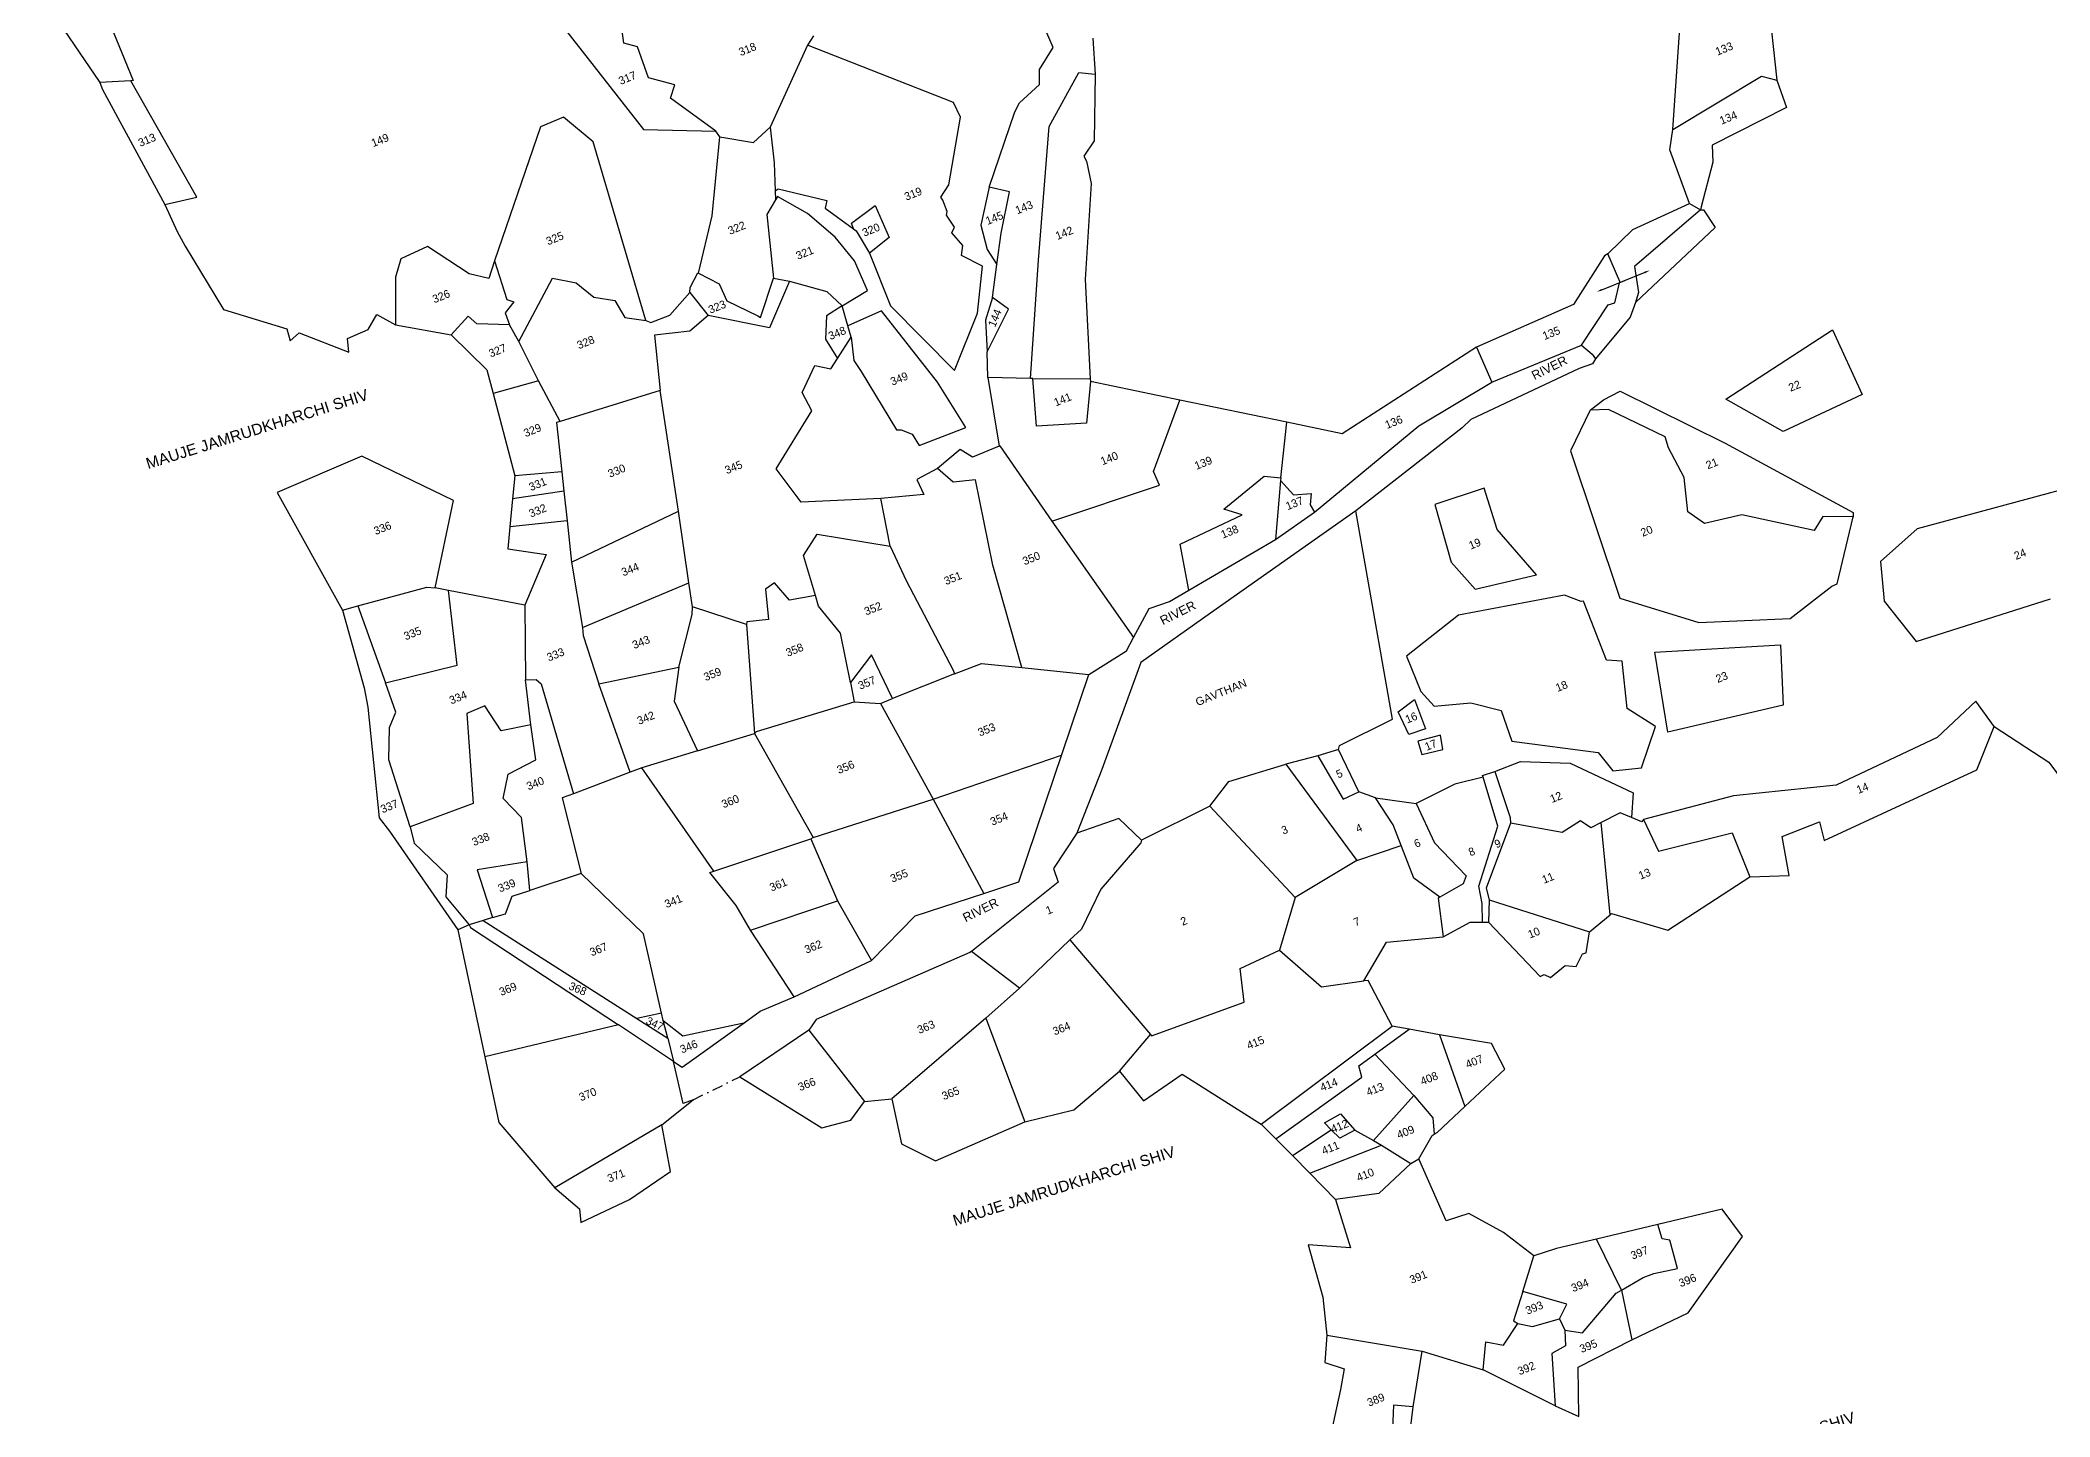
# Model space of a CAD drawing. Header units: metres. Extents: x 289258 to 292555, y 2021476 to 2023747.
# Drawn here: x 290868 to 291800, y 2021826 to 2022465 of the extents above; entities that cross this region are included whole.
import ezdxf
from ezdxf.enums import TextEntityAlignment as Align

# ---------------------------------------------------------------- set-up
doc = ezdxf.new("R2010")
doc.units = ezdxf.units.M
doc.header["$MEASUREMENT"] = 0
doc.linetypes.add('DASHDOT', pattern=[1, 0.5, -0.25, 0, -0.25])
for name, color, linetype in [('OFF', 1, 'Continuous'), ('POLY_PARCEL', 6, 'Continuous'), ('POLY_WATER', 4, 'Continuous'), ('TEXT_MAPIN', 7, 'Continuous'), ('TEXT_MAPOUT', 7, 'Continuous'), ('TEXT_PARCEL', 7, 'Continuous'), ('V_BOUND_LINE', 7, 'Continuous'), ('V_BOUND_STREAM_LINE', 7, 'DASHDOT')]:
    doc.layers.add(name, color=color, linetype=linetype)
doc.styles.get("Standard").update_dxf_attribs({"font": 'arial.ttf'})
doc.styles.add('TEXT_MAP', font='', dxfattribs={"height": 2})
doc.styles.get('TEXT_MAP').set_extended_font_data('Kruti Dev 050')

msp = doc.modelspace()

# ---------------------------------------------------------------- linework, layer by layer
for points in [[(291612.28, 2022357.08), (291601.53, 2022352.73)], [(291592.26, 2022348.99), (291603.01, 2022353.33)]]:
    msp.add_lwpolyline(points)
for points in [[(291612.12, 2022357.46), (291614.6, 2022358.01), (291612.44, 2022356.69)], [(291592.41, 2022348.61), (291589.94, 2022348.06), (291592.1, 2022349.38)]]:
    msp.add_solid(points)
at = {"layer": 'OFF'}
msp.add_line((291478.68, 2022084.11), (291499.19, 2022091.02), dxfattribs=at)
at = {"layer": 'POLY_PARCEL'}
for p, q in [((290867.59, 2022552.13), (290910.78, 2022446.09)), ((291669.28, 2022484.79), (291673.5, 2022446.32)), ((291111.79, 2022469.05), (291147.51, 2022423.38)), ((291138.42, 2022463.44), (291137.64, 2022469.14)), ((291226.42, 2022466.97), (291223.63, 2022462.51)), ((291337.72, 2022461.5), (291333.72, 2022470.74)), ((291356.13, 2022465.82), (291357.21, 2022449.1)), ((291625.24, 2022423.38), (291628.68, 2022472.8)), ((291144.83, 2022461.81), (291138.42, 2022463.44)), ((291149.9, 2022447.38), (291144.83, 2022461.81)), ((291223.63, 2022462.51), (291206.29, 2022424.42)), ((291291.49, 2022435.99), (291223.63, 2022462.51)), ((291331.32, 2022451.22), (291337.72, 2022461.5)), ((291162.15, 2022444.09), (291149.9, 2022447.38)), ((291331.42, 2022444.27), (291331.32, 2022451.22)), ((291335.79, 2022424.73), (291349.62, 2022449.86)), ((291349.62, 2022449.86), (291357.21, 2022449.1)), ((291357.21, 2022449.1), (291356.65, 2022418.21)), ((291625.24, 2022423.38), (291666.4, 2022448.24)), ((291666.4, 2022448.24), (291673.5, 2022446.32)), ((290909.62, 2022446.03), (290895.33, 2022445.26)), ((290910.78, 2022446.09), (290909.62, 2022446.03)), ((290940.23, 2022391.96), (290909.62, 2022446.03)), ((291160.06, 2022437.88), (291162.15, 2022444.09)), ((291181.17, 2022422.64), (291160.06, 2022437.88)), ((291322.01, 2022435.77), (291331.42, 2022444.27)), ((291673.5, 2022446.32), (291678.07, 2022433.6)), ((291110.42, 2022429.07), (291099.78, 2022424.58)), ((291124.19, 2022417.76), (291110.42, 2022429.07)), ((291289.3, 2022397.73), (291294.62, 2022429.2)), ((291294.62, 2022429.2), (291291.49, 2022435.99)), ((291308.01, 2022396.6), (291319.96, 2022431.67)), ((291319.96, 2022431.67), (291322.01, 2022435.77)), ((291678.07, 2022433.6), (291643.49, 2022416.19)), ((291099.78, 2022424.58), (291078.5, 2022362.41)), ((291147.51, 2022423.38), (291181.17, 2022422.64)), ((291179.38, 2022383.27), (291182.97, 2022419.98)), ((291182.97, 2022419.98), (291181.17, 2022422.64)), ((291182.97, 2022419.98), (291198.62, 2022417.3)), ((291198.62, 2022417.3), (291206.29, 2022424.42)), ((291206.29, 2022424.42), (291208.16, 2022407.92)), ((291330.85, 2022362.8), (291335.79, 2022424.73)), ((291623.85, 2022414.01), (291625.24, 2022423.38)), ((291148.72, 2022334.68), (291124.19, 2022417.76)), ((291356.65, 2022418.21), (291351.85, 2022411.1)), ((291351.85, 2022411.1), (291353.18, 2022408.76)), ((291632.93, 2022389.13), (291623.85, 2022414.01)), ((291643.49, 2022416.19), (291643.81, 2022408.27)), ((291208.16, 2022407.92), (291208.72, 2022394.9)), ((291353.18, 2022408.76), (291355.29, 2022398.3)), ((291643.81, 2022408.27), (291638.39, 2022387.49)), ((290925.48, 2022388.58), (290940.23, 2022391.96)), ((291208.72, 2022394.9), (291210.14, 2022395.89)), ((291208.72, 2022394.9), (291208.9, 2022390.82)), ((291209.76, 2022392.28), (291208.9, 2022390.82)), ((291223.65, 2022384.47), (291209.76, 2022392.28)), ((291210.14, 2022395.89), (291232.68, 2022390.42)), ((291285.49, 2022391.98), (291289.3, 2022397.73)), ((291286.42, 2022390.63), (291285.49, 2022391.98)), ((291308.01, 2022396.6), (291304.2, 2022378.97)), ((291317.49, 2022394.49), (291308.01, 2022396.6)), ((291313.56, 2022375.27), (291317.49, 2022394.49)), ((291355.29, 2022398.3), (291352.54, 2022353.77)), ((291173.11, 2022356.66), (291179.38, 2022383.27)), ((291208.9, 2022390.82), (291204.87, 2022383.98)), ((291204.87, 2022383.98), (291207.83, 2022354.32)), ((291236.56, 2022373.4), (291223.65, 2022384.47)), ((291232.68, 2022390.42), (291231.83, 2022386.82)), ((291231.83, 2022386.82), (291244.99, 2022377.3)), ((291244.12, 2022379.95), (291255.03, 2022388.09)), ((291255.03, 2022388.09), (291261.57, 2022373.29)), ((291288.54, 2022385.36), (291286.42, 2022390.63)), ((291288.25, 2022383.7), (291288.54, 2022385.36)), ((291291.87, 2022378.07), (291288.25, 2022383.7)), ((291638.39, 2022387.49), (291638.16, 2022386.06)), ((291638.16, 2022386.06), (291639.47, 2022386.14)), ((291639.47, 2022386.14), (291644.88, 2022377.98)), ((291245.57, 2022362.47), (291236.56, 2022373.4)), ((291244.99, 2022377.3), (291244.12, 2022379.95)), ((291244.99, 2022377.3), (291246.32, 2022376.33)), ((291246.32, 2022376.33), (291252.43, 2022365.96)), ((291261.57, 2022373.29), (291252.43, 2022365.96)), ((291290.62, 2022375.46), (291291.87, 2022378.07)), ((291295.7, 2022369.53), (291290.62, 2022375.46)), ((291304.2, 2022378.97), (291307.04, 2022367.66)), ((291311.58, 2022360.68), (291313.56, 2022375.27)), ((291644.88, 2022377.98), (291607.92, 2022343.16)), ((291034.89, 2022363.31), (291032.54, 2022354.89)), ((291047.32, 2022369.09), (291034.89, 2022363.31)), ((291066.64, 2022356.39), (291047.32, 2022369.09)), ((291252.43, 2022365.96), (291262.28, 2022341.57)), ((291295.08, 2022364.87), (291295.7, 2022369.53)), ((291304.9, 2022360.02), (291295.08, 2022364.87)), ((291307.04, 2022367.66), (291311.58, 2022360.68)), ((291593.59, 2022364.72), (291579.1, 2022342.2)), ((291595.16, 2022365.71), (291593.59, 2022364.72)), ((291032.54, 2022354.89), (291032.51, 2022332.79)), ((291075.72, 2022354.31), (291066.64, 2022356.39)), ((291078.5, 2022362.41), (291075.72, 2022354.31)), ((291078.5, 2022362.41), (291084.11, 2022344.47)), ((291089.72, 2022324.96), (291105.32, 2022354.33)), ((291105.32, 2022354.33), (291116.32, 2022352.26)), ((291169.18, 2022350.03), (291172.76, 2022356.84)), ((291172.76, 2022356.84), (291173.11, 2022356.66)), ((291173.11, 2022356.66), (291182.64, 2022351.83)), ((291201.87, 2022336.19), (291207.83, 2022354.32)), ((291207.83, 2022354.32), (291215.29, 2022352.93)), ((291251.52, 2022348.68), (291245.57, 2022362.47)), ((291302.59, 2022338.2), (291304.9, 2022360.02)), ((291309.51, 2022345.41), (291311.58, 2022360.68)), ((291327.25, 2022307.88), (291330.85, 2022362.8)), ((291084.11, 2022344.47), (291087.44, 2022343.33)), ((291116.32, 2022352.26), (291124.56, 2022345.62)), ((291124.56, 2022345.62), (291134.24, 2022343.97)), ((291159.78, 2022337.23), (291169.15, 2022347.72)), ((291169.15, 2022347.72), (291169.18, 2022350.03)), ((291169.15, 2022347.72), (291177.57, 2022337.06)), ((291182.64, 2022351.83), (291186.23, 2022343.89)), ((291215.29, 2022352.93), (291205.98, 2022331.29)), ((291215.29, 2022352.93), (291232.7, 2022348.21)), ((291232.7, 2022348.21), (291239.77, 2022341.58)), ((291239.77, 2022341.58), (291251.52, 2022348.68)), ((291309.51, 2022345.41), (291306.27, 2022334.9)), ((291316.89, 2022339.96), (291309.51, 2022345.41)), ((291352.54, 2022353.77), (291354.86, 2022307.66)), ((291066.17, 2022336.72), (291058.35, 2022328.06)), ((291070.28, 2022333.21), (291066.17, 2022336.72)), ((291087.44, 2022343.33), (291083.37, 2022338.23)), ((291083.37, 2022338.23), (291085.4, 2022332.8)), ((291134.24, 2022343.97), (291138.95, 2022336.1)), ((291138.95, 2022336.1), (291148.72, 2022334.68)), ((291150.97, 2022333.86), (291159.78, 2022337.23)), ((291177.57, 2022337.06), (291169.01, 2022329.77)), ((291205.98, 2022331.29), (291177.57, 2022337.06)), ((291186.23, 2022343.89), (291200.58, 2022336.84)), ((291200.58, 2022336.84), (291201.87, 2022336.19)), ((291232.45, 2022336.91), (291232.06, 2022326.01)), ((291239.77, 2022341.58), (291232.45, 2022336.91)), ((291242.44, 2022332.22), (291239.77, 2022341.58)), ((291258, 2022339.17), (291242.44, 2022332.22)), ((291283.98, 2022306.16), (291258, 2022339.17)), ((291262.28, 2022341.57), (291291.91, 2022311.47)), ((291291.91, 2022311.47), (291302.59, 2022338.2)), ((291307.01, 2022320.26), (291316.89, 2022339.96)), ((291579.1, 2022342.2), (291534.2, 2022322.34)), ((291085.4, 2022332.8), (291070.28, 2022333.21)), ((291089.72, 2022324.96), (291085.4, 2022332.8)), ((291148.72, 2022334.68), (291150.97, 2022333.86)), ((291169.01, 2022329.77), (291152.67, 2022327.97)), ((291152.67, 2022327.97), (291155.34, 2022302.22)), ((291232.06, 2022326.01), (291237.62, 2022317.09)), ((291237.62, 2022317.09), (291243.94, 2022326.98)), ((291243.94, 2022326.98), (291242.44, 2022332.22)), ((291243.94, 2022326.98), (291245.23, 2022316.19)), ((291306.27, 2022334.9), (291307.01, 2022320.26)), ((291649.9, 2022298.28), (291699.44, 2022330.4)), ((291699.44, 2022330.4), (291713.08, 2022300.38)), ((291098.78, 2022306.77), (291089.72, 2022324.96)), ((291234.54, 2022312.26), (291237.62, 2022317.09)), ((291307.45, 2022308.25), (291307.01, 2022320.26)), ((291534.2, 2022322.34), (291471.74, 2022282.12)), ((291534.2, 2022322.34), (291541.27, 2022306.11)), ((291221.14, 2022301.29), (291227.01, 2022313.82)), ((291227.01, 2022313.82), (291234.54, 2022312.26)), ((291245.23, 2022316.19), (291248.64, 2022311.06)), ((291248.64, 2022311.06), (291264.97, 2022283.92)), ((291307.45, 2022308.25), (291312.56, 2022276.44)), ((291327.25, 2022307.88), (291307.45, 2022308.25)), ((291328.32, 2022307.86), (291327.25, 2022307.88)), ((291329.97, 2022285.72), (291328.32, 2022307.86)), ((291328.32, 2022307.86), (291354.86, 2022307.66)), ((291354.86, 2022307.66), (291355, 2022306.37)), ((291098.78, 2022306.77), (291077.8, 2022300.93)), ((291108.88, 2022287.9), (291098.78, 2022306.77)), ((291155.34, 2022302.22), (291108.88, 2022287.9)), ((291163.88, 2022246.18), (291155.34, 2022302.22)), ((291225.72, 2022292.79), (291221.14, 2022301.29)), ((291297.12, 2022285.02), (291283.98, 2022306.16)), ((291355, 2022306.37), (291353.21, 2022287.06)), ((291396.5, 2022297.79), (291355, 2022306.37)), ((291586.85, 2022293.15), (291593.03, 2022297.91)), ((291593.03, 2022297.91), (291600.85, 2022301.91)), ((291600.85, 2022301.91), (291649.51, 2022277.78)), ((291676.52, 2022283.26), (291649.9, 2022298.28)), ((291713.08, 2022300.38), (291676.52, 2022283.26)), ((291209.16, 2022265.92), (291225.72, 2022292.79)), ((291384.24, 2022264.67), (291396.5, 2022297.79)), ((291446.08, 2022287.53), (291396.5, 2022297.79)), ((291586.85, 2022293.15), (291577.82, 2022274.19)), ((291595.49, 2022293.45), (291586.85, 2022293.15)), ((291621.67, 2022280.78), (291595.49, 2022293.45)), ((291108.88, 2022287.9), (291107.25, 2022287.4)), ((291107.25, 2022287.4), (291109.71, 2022264.53)), ((291264.97, 2022283.92), (291267.21, 2022284.06)), ((291267.21, 2022284.06), (291272.3, 2022281.9)), ((291272.3, 2022281.9), (291275.55, 2022276.7)), ((291275.55, 2022276.7), (291297.12, 2022285.02)), ((291353.21, 2022287.06), (291329.97, 2022285.72)), ((291443.34, 2022261.76), (291446.08, 2022287.53)), ((291471.74, 2022282.12), (291446.08, 2022287.53)), ((291623.22, 2022275.68), (291621.67, 2022280.78)), ((291294.57, 2022274.92), (291284.07, 2022266.08)), ((291300.26, 2022271.28), (291294.57, 2022274.92)), ((291312.56, 2022276.44), (291300.26, 2022271.28)), ((291312.56, 2022276.44), (291313, 2022276.62)), ((291313, 2022276.62), (291337.12, 2022241.6)), ((291577.82, 2022274.19), (291600.66, 2022205.91)), ((291630.46, 2022261.93), (291623.22, 2022275.68)), ((291649.51, 2022277.78), (291709.02, 2022245.64)), ((291109.71, 2022264.53), (291087.91, 2022262.7)), ((291109.71, 2022264.53), (291110.68, 2022255.49)), ((291220.76, 2022250.48), (291209.16, 2022265.92)), ((291284.07, 2022266.08), (291274.48, 2022260.86)), ((291274.48, 2022260.86), (291277.67, 2022253.91)), ((291291.34, 2022259.65), (291284.07, 2022266.08)), ((291301.64, 2022260.85), (291291.34, 2022259.65)), ((291309.68, 2022221.15), (291301.64, 2022260.85)), ((291386.99, 2022258.37), (291384.24, 2022264.67)), ((291416.92, 2022247.2), (291435.55, 2022262.53)), ((291435.55, 2022262.53), (291443.34, 2022261.76)), ((291443.34, 2022261.76), (291443.22, 2022260.48)), ((291632.19, 2022245.96), (291630.46, 2022261.93)), ((291110.68, 2022255.49), (291086.85, 2022251.94)), ((291110.68, 2022255.49), (291112.16, 2022241.77)), ((291257.71, 2022252.1), (291220.76, 2022250.48)), ((291277.67, 2022253.91), (291257.71, 2022252.1)), ((291262, 2022230.01), (291257.71, 2022252.1)), ((291337.12, 2022241.6), (291386.99, 2022258.37)), ((291443.22, 2022260.48), (291440.84, 2022233.04)), ((291443.22, 2022260.48), (291449.26, 2022253.78)), ((291449.26, 2022253.78), (291457.38, 2022254.36)), ((291457.38, 2022254.36), (291457.03, 2022249.23)), ((291537.78, 2022256.86), (291514.8, 2022249.27)), ((291543.82, 2022237.71), (291537.78, 2022256.86)), ((291814.25, 2022258.4), (291738.6, 2022237.98)), ((291114.2, 2022222.48), (291163.88, 2022246.18)), ((291168.67, 2022212.9), (291163.88, 2022246.18)), ((291396.61, 2022230.9), (291425.41, 2022244.56)), ((291425.41, 2022244.56), (291416.92, 2022247.2)), ((291457.03, 2022249.23), (291459.02, 2022245.76)), ((291495.1, 2022149.71), (291478.14, 2022246.43)), ((291514.8, 2022249.27), (291522.43, 2022222.52)), ((291640, 2022240.45), (291632.19, 2022245.96)), ((291657.22, 2022244.54), (291640, 2022240.45)), ((291690.83, 2022237.23), (291657.22, 2022244.54)), ((291694.93, 2022243.77), (291690.83, 2022237.23)), ((291709.01, 2022243.56), (291694.93, 2022243.77)), ((291701.47, 2022212.56), (291709.01, 2022243.56)), ((291709.02, 2022245.64), (291709.01, 2022243.56)), ((291112.16, 2022241.77), (291085.56, 2022238.88)), ((291112.16, 2022241.77), (291114.2, 2022222.48)), ((291221.76, 2022225.62), (291228.11, 2022235.6)), ((291228.11, 2022235.6), (291262, 2022230.01)), ((291337.12, 2022241.6), (291374.97, 2022187.54)), ((291562.04, 2022216.71), (291543.82, 2022237.71)), ((291738.6, 2022237.98), (291721.62, 2022222.82)), ((291227.39, 2022207.09), (291221.76, 2022225.62)), ((291262, 2022230.01), (291269.54, 2022214.02)), ((291400.73, 2022209.48), (291396.61, 2022230.9)), ((291114.2, 2022222.48), (291119.31, 2022192.21)), ((291269.54, 2022214.02), (291291.3, 2022172.48)), ((291323.2, 2022173.63), (291309.68, 2022221.15)), ((291522.43, 2022222.52), (291533.58, 2022210.09)), ((291533.58, 2022210.09), (291562.04, 2022216.71)), ((291721.62, 2022222.82), (291723.35, 2022204.48)), ((291015, 2022202.22), (291047.03, 2022211.01)), ((291047.03, 2022211.01), (291050.84, 2022210.58)), ((291061.14, 2022174.66), (291057.15, 2022209.38)), ((291119.31, 2022192.21), (291168.67, 2022212.9)), ((291170.26, 2022201.85), (291168.67, 2022212.9)), ((291208.4, 2022212.95), (291204.18, 2022210.03)), ((291204.18, 2022210.03), (291205.52, 2022196.01)), ((291215.27, 2022204.94), (291208.4, 2022212.95)), ((291227.39, 2022207.09), (291215.27, 2022204.94)), ((291228.73, 2022202.11), (291227.39, 2022207.09)), ((291574.95, 2022207.28), (291525.84, 2022197.89)), ((291582.71, 2022204.35), (291574.95, 2022207.28)), ((291600.66, 2022205.91), (291637.29, 2022194.5)), ((291679.7, 2022196.36), (291699.07, 2022211.42)), ((291699.07, 2022211.42), (291701.47, 2022212.56)), ((291738.23, 2022185.67), (291800.52, 2022205.56)), ((291007.92, 2022200.28), (291015, 2022202.22)), ((291015, 2022202.22), (291027.78, 2022166.56)), ((291092.51, 2022202.64), (291092.88, 2022167.93)), ((291163.94, 2022173.82), (291170.2, 2022198.19)), ((291170.2, 2022198.19), (291170.26, 2022201.85)), ((291195.41, 2022193.68), (291170.26, 2022201.85)), ((291205.52, 2022196.01), (291195.5, 2022194.8)), ((291239.06, 2022189.56), (291228.73, 2022202.11)), ((291525.84, 2022197.89), (291501.74, 2022178.89)), ((291583.84, 2022204.47), (291582.71, 2022204.35)), ((291594.44, 2022176.99), (291583.84, 2022204.47)), ((291637.29, 2022194.5), (291679.7, 2022196.36)), ((291723.35, 2022204.48), (291738.23, 2022185.67)), ((291119.31, 2022192.21), (291119.65, 2022188.51)), ((291119.65, 2022188.51), (291126.79, 2022166.1)), ((291195.5, 2022194.8), (291195.41, 2022193.68)), ((291195.41, 2022193.68), (291199.08, 2022142.95)), ((291243.69, 2022166.73), (291239.06, 2022189.56)), ((291253.36, 2022179.53), (291243.69, 2022166.73)), ((291263.16, 2022159.28), (291253.36, 2022179.53)), ((291501.74, 2022178.89), (291508.35, 2022162.53)), ((291601.7, 2022176.55), (291594.44, 2022176.99)), ((291616.86, 2022180.8), (291675.16, 2022184.14)), ((291622.92, 2022143.68), (291616.86, 2022180.8)), ((291675.16, 2022184.14), (291676.49, 2022156.21)), ((291027.78, 2022166.56), (291061.14, 2022174.66)), ((291092.88, 2022167.93), (291097.83, 2022168.01)), ((291095.32, 2022147.02), (291092.88, 2022167.93)), ((291097.83, 2022168.01), (291100.15, 2022166.07)), ((291126.79, 2022166.1), (291163.94, 2022173.82)), ((291163.94, 2022173.82), (291161.81, 2022158.09)), ((291291.89, 2022170.69), (291263.16, 2022159.28)), ((291291.3, 2022172.48), (291291.89, 2022170.69)), ((291291.89, 2022170.69), (291304.39, 2022175.47)), ((291304.39, 2022175.47), (291323.2, 2022173.63)), ((291323.2, 2022173.63), (291354.23, 2022170.43)), ((291604, 2022154.57), (291601.7, 2022176.55)), ((291032.71, 2022152.98), (291027.78, 2022166.56)), ((291100.15, 2022166.07), (291115.16, 2022114.98)), ((291141.42, 2022125.09), (291126.79, 2022166.1)), ((291161.81, 2022158.09), (291172.63, 2022134.97)), ((291243.69, 2022166.73), (291245.34, 2022157.76)), ((291257.52, 2022156.87), (291263.16, 2022159.28)), ((291497.87, 2022153.05), (291505.33, 2022158.76)), ((291505.33, 2022158.76), (291510.48, 2022145.18)), ((291508.35, 2022162.53), (291514.46, 2022155.74)), ((291765.86, 2022157.98), (291747.94, 2022141.21)), ((291774.36, 2022146.26), (291765.86, 2022157.98)), ((291029.66, 2022145.8), (291032.71, 2022152.98)), ((291073.93, 2022155.83), (291065.59, 2022152.27)), ((291065.59, 2022152.27), (291068.46, 2022110.5)), ((291081.46, 2022144.3), (291073.93, 2022155.83)), ((291200.08, 2022143.94), (291245.34, 2022157.76)), ((291245.34, 2022157.76), (291257.52, 2022156.87)), ((291257.52, 2022156.87), (291282.03, 2022112.5)), ((291470.56, 2022137.45), (291495.1, 2022149.71)), ((291502.77, 2022142.57), (291497.87, 2022153.05)), ((291514.46, 2022155.74), (291531.55, 2022157.25)), ((291531.55, 2022157.25), (291545.63, 2022153.67)), ((291545.63, 2022153.67), (291550.51, 2022139.48)), ((291617.28, 2022146.3), (291604, 2022154.57)), ((291676.49, 2022156.21), (291622.92, 2022143.68)), ((291029.41, 2022130.76), (291029.66, 2022145.8)), ((291095.32, 2022147.02), (291081.46, 2022144.3)), ((291097.64, 2022130.82), (291095.32, 2022147.02)), ((291172.63, 2022134.97), (291199.08, 2022142.95)), ((291199.08, 2022142.95), (291200.08, 2022143.94)), ((291199.08, 2022142.95), (291226.31, 2022094.68)), ((291510.48, 2022145.18), (291502.77, 2022142.57)), ((291517.4, 2022142.25), (291506.87, 2022139.51)), ((291506.87, 2022139.51), (291508.75, 2022133.2)), ((291518.55, 2022135.64), (291517.4, 2022142.25)), ((291550.51, 2022139.48), (291590.62, 2022134.2)), ((291610.7, 2022127.14), (291617.28, 2022146.3)), ((291747.94, 2022141.21), (291701.01, 2022119.02)), ((291039.27, 2022099.67), (291029.41, 2022130.76)), ((291084.82, 2022124.11), (291097.64, 2022130.82)), ((291172.63, 2022134.97), (291146.79, 2022127.15)), ((291282.03, 2022112.5), (291341.61, 2022132.99)), ((291460.58, 2022132.7), (291445.68, 2022128.71)), ((291470.06, 2022135.52), (291460.58, 2022132.7)), ((291460.58, 2022132.7), (291472.27, 2022112.5)), ((291470.06, 2022135.52), (291470.56, 2022137.45)), ((291479.49, 2022115.92), (291470.06, 2022135.52)), ((291508.75, 2022133.2), (291518.55, 2022135.64)), ((291542.6, 2022125.39), (291554.54, 2022130.04)), ((291554.54, 2022130.04), (291577.6, 2022129.25)), ((291590.62, 2022134.2), (291597.43, 2022125.67)), ((291082.47, 2022112.81), (291084.82, 2022124.11)), ((291141.42, 2022125.09), (291115.16, 2022114.98)), ((291146.79, 2022127.15), (291141.42, 2022125.09)), ((291180.19, 2022079.12), (291146.79, 2022127.15)), ((291410.34, 2022109.26), (291419.18, 2022120.74)), ((291419.18, 2022120.74), (291445.68, 2022128.71)), ((291445.68, 2022128.71), (291478.68, 2022084.11)), ((291537.2, 2022122.71), (291524.11, 2022119.44)), ((291536.98, 2022123.45), (291542.6, 2022125.39)), ((291537.2, 2022122.71), (291536.98, 2022123.45)), ((291544.07, 2022100.05), (291537.2, 2022122.71)), ((291542.6, 2022125.39), (291549.71, 2022104.01)), ((291577.6, 2022129.25), (291606.92, 2022115.49)), ((291597.43, 2022125.67), (291610.7, 2022127.14)), ((291091.02, 2022104), (291082.47, 2022112.81)), ((291115.16, 2022114.98), (291109.76, 2022113.18)), ((291109.76, 2022113.18), (291118.6, 2022077.96)), ((291226.31, 2022094.68), (291282.03, 2022112.5)), ((291282.03, 2022112.5), (291305.45, 2022068.81)), ((291472.27, 2022112.5), (291479.49, 2022115.92)), ((291487.33, 2022113.19), (291479.49, 2022115.92)), ((291487.33, 2022113.19), (291506.15, 2022110.5)), ((291495.43, 2022100.63), (291487.33, 2022113.19)), ((291524.11, 2022119.44), (291506.15, 2022110.5)), ((291606.92, 2022115.49), (291606.1, 2022103.97)), ((291653.44, 2022114.13), (291611.65, 2022103.1)), ((291701.01, 2022119.02), (291653.44, 2022114.13)), ((291068.46, 2022110.5), (291039.27, 2022099.67)), ((291093.59, 2022083.38), (291091.02, 2022104)), ((291368.22, 2022103.63), (291348.72, 2022096.68)), ((291378.68, 2022093.46), (291368.22, 2022103.63)), ((291410.34, 2022109.26), (291378.68, 2022093.46)), ((291450, 2022066.94), (291410.34, 2022109.26)), ((291506.15, 2022110.5), (291514.71, 2022092.23)), ((291549.71, 2022104.01), (291549.89, 2022101.39)), ((291582.4, 2022102.48), (291573.94, 2022097.11)), ((291587.23, 2022099.29), (291582.4, 2022102.48)), ((291600.76, 2022106.17), (291591.95, 2022101.69)), ((291606.1, 2022103.97), (291600.76, 2022106.17)), ((291610.96, 2022101.97), (291606.1, 2022103.97)), ((291611.65, 2022103.1), (291610.96, 2022101.97)), ((291611.65, 2022103.1), (291618.65, 2022088.4)), ((291039.27, 2022099.67), (291041.15, 2022092.11)), ((291180.19, 2022079.12), (291225.29, 2022094.09)), ((291226.31, 2022094.68), (291225.29, 2022094.09)), ((291225.29, 2022094.09), (291237.6, 2022065.28)), ((291378.68, 2022093.46), (291378.45, 2022092.26)), ((291499.19, 2022091.02), (291495.43, 2022100.63)), ((291535.3, 2022072.1), (291544.07, 2022100.05)), ((291549.89, 2022101.39), (291538.69, 2022071.17)), ((291573.94, 2022097.11), (291549.89, 2022101.39)), ((291591.95, 2022101.69), (291587.23, 2022099.29)), ((291596.2, 2022058.89), (291591.95, 2022101.69)), ((291618.65, 2022088.4), (291652.79, 2022096.87)), ((291652.79, 2022096.87), (291660.95, 2022076.45)), ((291041.15, 2022092.11), (291056.48, 2022077.41)), ((291093.59, 2022083.38), (291070.31, 2022079.74)), ((291094.75, 2022070.06), (291093.59, 2022083.38)), ((291378.45, 2022092.26), (291359.82, 2022070.76)), ((291478.68, 2022084.11), (291450, 2022066.94)), ((291505.11, 2022075.84), (291499.19, 2022091.02)), ((291514.71, 2022092.23), (291529.32, 2022076.91)), ((291056.48, 2022077.41), (291055.82, 2022067.18)), ((291070.31, 2022079.74), (291077.54, 2022057.55)), ((291118.6, 2022077.96), (291094.75, 2022070.06)), ((291147.53, 2022050.02), (291118.6, 2022077.96)), ((291178.43, 2022078.53), (291180.19, 2022079.12)), ((291190.6, 2022063.09), (291178.43, 2022078.53)), ((291517.12, 2022067.07), (291505.11, 2022075.84)), ((291529.32, 2022076.91), (291527.96, 2022073.17)), ((291055.82, 2022067.18), (291066.66, 2022054.12)), ((291083.58, 2022059.23), (291086.56, 2022067.52)), ((291086.56, 2022067.52), (291094.75, 2022070.06)), ((291197.19, 2022051.79), (291237.6, 2022065.28)), ((291237.6, 2022065.28), (291253.46, 2022037.66)), ((291359.82, 2022070.76), (291350.83, 2022052.11)), ((291450, 2022066.94), (291442.7, 2022042.44)), ((291517.12, 2022067.07), (291516.29, 2022066.6)), ((291516.29, 2022066.6), (291518.64, 2022048.69)), ((291527.96, 2022073.17), (291517.12, 2022067.07)), ((291536.79, 2022064.03), (291535.3, 2022072.1)), ((291538.69, 2022071.17), (291539.96, 2022065.84)), ((291539.96, 2022065.84), (291539.74, 2022055.4)), ((291539.96, 2022065.84), (291586.62, 2022050.88)), ((291073.12, 2022056.15), (291066.66, 2022054.12)), ((291077.54, 2022057.55), (291073.12, 2022056.15)), ((291073.12, 2022056.15), (291144.49, 2022010.72)), ((291077.54, 2022057.55), (291083.58, 2022059.23)), ((291197.19, 2022051.79), (291190.6, 2022063.09)), ((291536.97, 2022055.4), (291536.79, 2022064.03)), ((291066.66, 2022054.12), (291061.44, 2022051.87)), ((291066.66, 2022054.12), (291067.27, 2022052.93)), ((291067.27, 2022052.93), (291135.98, 2022007.7)), ((291155.91, 2022013.19), (291147.53, 2022050.02)), ((291217.55, 2022020.72), (291197.19, 2022051.79)), ((291345.41, 2022047.17), (291322.03, 2022024.8)), ((291350.83, 2022052.11), (291345.41, 2022047.17)), ((291345.41, 2022047.17), (291382.79, 2022003.21)), ((291322.03, 2022024.8), (291299.74, 2022041.86)), ((291424.52, 2022033.99), (291442.7, 2022042.44)), ((291442.7, 2022042.44), (291462.24, 2022025.34)), ((291426.33, 2022018.26), (291424.52, 2022033.99)), ((291462.24, 2022025.34), (291481.9, 2022028.21)), ((291322.03, 2022024.8), (291306.47, 2022010.9)), ((291383.32, 2022002.59), (291426.33, 2022018.26)), ((291155.91, 2022013.19), (291144.49, 2022010.72)), ((291144.49, 2022010.72), (291158.85, 2022001.57)), ((291156.77, 2022009.83), (291155.91, 2022013.19)), ((291156.77, 2022009.83), (291165.82, 2022002.72)), ((291158.85, 2022001.57), (291156.77, 2022009.83)), ((291190.42, 2022007.93), (291194.29, 2022008.74)), ((291306.47, 2022010.9), (291262.83, 2021973.48)), ((291306.47, 2022010.9), (291324.49, 2021962.81)), ((291135.98, 2022007.7), (291073.89, 2021992.98)), ((291161.5, 2021990.72), (291135.98, 2022007.7)), ((291158.85, 2022001.57), (291161.5, 2021990.72)), ((291165.82, 2022002.72), (291190.42, 2022007.93)), ((291224.26, 2022005.3), (291250.11, 2021972.18)), ((291368.41, 2021986.31), (291382.79, 2022003.21)), ((291382.79, 2022003.21), (291383.32, 2022002.59)), ((291434.24, 2021961.64), (291495.07, 2022007.11)), ((291487.02, 2021994.15), (291502.98, 2022005.69)), ((291517.06, 2022003.18), (291528.8, 2021969.84)), ((291479.61, 2021988.79), (291487.02, 2021994.15)), ((291505.1, 2021974.96), (291487.02, 2021994.15)), ((291441.08, 2021954.77), (291480.94, 2021983.4)), ((291480.94, 2021983.4), (291479.61, 2021988.79)), ((291486.43, 2021954.08), (291505.1, 2021974.96)), ((291505.1, 2021974.96), (291513.96, 2021964.56)), ((291463.65, 2021962.24), (291471.04, 2021966.49)), ((291466.65, 2021959.01), (291463.65, 2021962.24)), ((291471.04, 2021966.49), (291477.74, 2021958.83)), ((291513.96, 2021964.56), (291514.49, 2021957.01)), ((291156.13, 2021961.37), (291106.36, 2021932.12)), ((291448.72, 2021947.1), (291466.65, 2021959.01)), ((291470.75, 2021955.16), (291466.65, 2021959.01)), ((291477.74, 2021958.83), (291470.75, 2021955.16)), ((291477.74, 2021958.83), (291486.43, 2021954.08)), ((291486.43, 2021954.08), (291490, 2021951.88)), ((291456.75, 2021938.92), (291490, 2021951.88)), ((291503.63, 2021943.46), (291488.76, 2021929.42)), ((291490, 2021951.88), (291503.63, 2021943.46)), ((291503.63, 2021943.46), (291507.42, 2021945.53)), ((291488.76, 2021929.42), (291468.68, 2021926.76)), ((291601.42, 2021884.56), (291589.85, 2021908.28)), ((291620.35, 2021908.47), (291618.33, 2021915.06)), ((291623.82, 2021907.76), (291620.35, 2021908.47)), ((291627.43, 2021894.61), (291623.82, 2021907.76)), ((291555.68, 2021884.05), (291560.75, 2021900.6)), ((291601.42, 2021884.56), (291611.51, 2021890.51)), ((291611.51, 2021890.51), (291616.5, 2021892.32)), ((291616.5, 2021892.32), (291627.43, 2021894.61)), ((291555.68, 2021884.05), (291551.4, 2021870.3)), ((291576.08, 2021878.11), (291555.68, 2021884.05)), ((291583.3, 2021864.75), (291599.03, 2021883.14)), ((291599.03, 2021883.14), (291601.42, 2021884.56)), ((291601.42, 2021884.56), (291606.28, 2021861.51)), ((291546.73, 2021859.05), (291553.34, 2021869.18)), ((291551.4, 2021870.3), (291553.34, 2021869.18)), ((291553.34, 2021869.18), (291560.19, 2021867.71)), ((291560.19, 2021867.71), (291572.65, 2021871.33)), ((291572.65, 2021871.33), (291576.08, 2021878.11)), ((291572.65, 2021871.33), (291575.17, 2021866.09)), ((291464.62, 2021863.75), (291508.9, 2021856.28)), ((291537.25, 2021847.55), (291538.46, 2021860.55)), ((291538.46, 2021860.55), (291546.73, 2021859.05)), ((291575.17, 2021866.09), (291575.5, 2021858.76)), ((291575.17, 2021866.09), (291583.3, 2021864.75)), ((291575.5, 2021858.76), (291569.09, 2021855.16)), ((291569.09, 2021855.16), (291570.59, 2021830.96)), ((291495.57, 2021831.15), (291494.79, 2021812.64)), ((291504.75, 2021830.5), (291495.57, 2021831.15))]:
    msp.add_line(p, q, dxfattribs=at)
at = {"layer": 'POLY_WATER'}
for p, q in [((291606.75, 2022376.97), (291632.93, 2022389.13)), ((291638.16, 2022386.06), (291607.53, 2022359.75)), ((291632.93, 2022389.13), (291638.16, 2022386.06)), ((291595.16, 2022365.71), (291606.75, 2022376.97)), ((291600.75, 2022352.84), (291595.16, 2022365.71)), ((291607.53, 2022359.75), (291609.38, 2022347.76)), ((291598.38, 2022342.92), (291600.75, 2022352.84)), ((291609.38, 2022347.76), (291608.26, 2022344.12)), ((291582.94, 2022323.34), (291595.33, 2022342.08)), ((291605.47, 2022336.22), (291589.33, 2022316.96)), ((291595.33, 2022342.08), (291598.38, 2022342.92)), ((291607.92, 2022343.16), (291605.47, 2022336.22)), ((291608.26, 2022344.12), (291607.92, 2022343.16)), ((291541.27, 2022306.11), (291582.94, 2022323.34)), ((291582.94, 2022323.34), (291587.76, 2022319.13)), ((291587.76, 2022319.13), (291589.33, 2022316.96)), ((291589.33, 2022316.96), (291588.04, 2022314.56)), ((291581.74, 2022312.41), (291531.51, 2022288.74)), ((291588.04, 2022314.56), (291581.74, 2022312.41)), ((291507.32, 2022285.78), (291541.27, 2022306.11)), ((291531.51, 2022288.74), (291527.47, 2022284.92)), ((291459.02, 2022245.76), (291507.32, 2022285.78)), ((291527.47, 2022284.92), (291478.14, 2022246.43)), ((291478.14, 2022246.43), (291410.76, 2022198.88)), ((291440.84, 2022233.04), (291459.02, 2022245.76)), ((291400.73, 2022209.48), (291440.84, 2022233.04)), ((291391.69, 2022204.23), (291400.73, 2022209.48)), ((291374.97, 2022187.54), (291382.22, 2022201.01)), ((291410.76, 2022198.88), (291378.34, 2022176.03)), ((291382.22, 2022201.01), (291391.69, 2022204.23)), ((291371.7, 2022181.46), (291374.97, 2022187.54)), ((291354.23, 2022170.43), (291371.7, 2022181.46)), ((291321.8, 2022074.22), (291354.23, 2022170.43)), ((291378.34, 2022176.03), (291360.29, 2022126.25)), ((291360.29, 2022126.25), (291348.72, 2022096.68)), ((291348.72, 2022096.68), (291337.91, 2022080.3)), ((291305.45, 2022068.81), (291321.8, 2022074.22)), ((291337.91, 2022080.3), (291340.06, 2022073.99)), ((291273.61, 2022058.34), (291305.45, 2022068.81)), ((291340.06, 2022073.99), (291299.74, 2022041.86)), ((291253.46, 2022037.66), (291273.61, 2022058.34)), ((291217.55, 2022020.72), (291253.46, 2022037.66)), ((291299.05, 2022041.3), (291227.64, 2022010.25)), ((291299.74, 2022041.86), (291299.05, 2022041.3)), ((291201.68, 2022014.11), (291217.55, 2022020.72)), ((291165.53, 2021988.16), (291194.29, 2022008.74)), ((291194.29, 2022008.74), (291201.68, 2022014.11)), ((291227.64, 2022010.25), (291224.26, 2022005.3)), ((291224.26, 2022005.3), (291192.22, 2021983.62)), ((291165.99, 2021971.22), (291161.5, 2021990.72)), ((291161.5, 2021990.72), (291165.53, 2021988.16)), ((291170.66, 2021973), (291165.99, 2021971.22))]:
    msp.add_line(p, q, dxfattribs=at)
at = {"layer": 'V_BOUND_LINE'}
for p, q in [((290869.1, 2022483.77), (290895.33, 2022445.26)), ((290895.33, 2022445.26), (290896.44, 2022441.97)), ((290896.44, 2022441.97), (290925.48, 2022388.58)), ((290925.48, 2022388.58), (290931.18, 2022376.05)), ((290931.18, 2022376.05), (290934.81, 2022369.19)), ((290934.81, 2022369.19), (290952.63, 2022339.87)), ((290952.63, 2022339.87), (290982.12, 2022330.85)), ((291019.86, 2022330.51), (291023.75, 2022337.57)), ((291023.75, 2022337.57), (291032.51, 2022332.79)), ((290982.12, 2022330.85), (290983.54, 2022325.23)), ((290983.54, 2022325.23), (290987.75, 2022329.07)), ((290987.75, 2022329.07), (291010.84, 2022320.03)), ((291010.2, 2022326.39), (291019.86, 2022330.51)), ((291010.84, 2022320.03), (291010.2, 2022326.39)), ((291032.51, 2022332.79), (291058.35, 2022328.06)), ((291058.35, 2022328.06), (291074.93, 2022311.78)), ((291074.93, 2022311.78), (291077.8, 2022300.93)), ((291077.8, 2022300.93), (291087.91, 2022262.7)), ((291016.93, 2022271.71), (290977.55, 2022254.95)), ((291059.44, 2022251.2), (291016.93, 2022271.71)), ((291087.91, 2022262.7), (291086.85, 2022251.94)), ((290977.55, 2022254.95), (291007.92, 2022200.28)), ((291086.85, 2022251.94), (291085.56, 2022238.88)), ((291050.84, 2022210.58), (291059.44, 2022251.2)), ((291085.56, 2022238.88), (291084.55, 2022228.68)), ((291084.55, 2022228.68), (291102.48, 2022226.09)), ((291102.48, 2022226.09), (291092.51, 2022202.64)), ((291057.15, 2022209.38), (291050.84, 2022210.58)), ((291092.51, 2022202.64), (291057.15, 2022209.38)), ((291007.92, 2022200.28), (291018, 2022164.21)), ((291018, 2022164.21), (291019.68, 2022155.28)), ((291019.68, 2022155.28), (291024.86, 2022103.8)), ((291766.36, 2022126.09), (291774.36, 2022146.26)), ((291774.36, 2022146.26), (291799.81, 2022129.71)), ((291695.47, 2022093.41), (291766.36, 2022126.09)), ((291799.81, 2022129.71), (291828.17, 2022091.19)), ((291024.86, 2022103.8), (291029.7, 2022097.64)), ((291675.98, 2022095.22), (291693.4, 2022102.05)), ((291693.4, 2022102.05), (291695.47, 2022093.41)), ((291029.7, 2022097.64), (291061.44, 2022051.87)), ((291679.23, 2022077.17), (291675.98, 2022095.22)), ((291622.88, 2022051.79), (291660.95, 2022076.45)), ((291660.95, 2022076.45), (291679.23, 2022077.17)), ((291518.64, 2022048.69), (291531.26, 2022055.41)), ((291531.26, 2022055.41), (291536.97, 2022055.4)), ((291536.97, 2022055.4), (291539.74, 2022055.4)), ((291539.74, 2022055.4), (291563.66, 2022030.17)), ((291586.62, 2022050.88), (291596.2, 2022058.89)), ((291596.2, 2022058.89), (291596.88, 2022059.46)), ((291596.88, 2022059.46), (291622.88, 2022051.79)), ((291061.44, 2022051.87), (291073.89, 2021992.98)), ((291481.9, 2022028.21), (291492.41, 2022046.17)), ((291492.41, 2022046.17), (291518.64, 2022048.69)), ((291585.09, 2022041.19), (291586.62, 2022050.88)), ((291580.38, 2022034.85), (291583.28, 2022040.66)), ((291583.28, 2022040.66), (291585.09, 2022041.19)), ((291483.85, 2022028.4), (291481.9, 2022028.21)), ((291495.07, 2022007.11), (291483.85, 2022028.4)), ((291563.66, 2022030.17), (291565.55, 2022031.08)), ((291565.55, 2022031.08), (291568.55, 2022029.67)), ((291568.55, 2022029.67), (291575.37, 2022035.25)), ((291575.37, 2022035.25), (291580.38, 2022034.85)), ((291502.98, 2022005.69), (291495.07, 2022007.11)), ((291517.06, 2022003.18), (291502.98, 2022005.69)), ((291541.08, 2021999.16), (291517.06, 2022003.18)), ((291073.89, 2021992.98), (291080.44, 2021962.44)), ((291547.34, 2021987.17), (291541.08, 2021999.16)), ((291192.22, 2021983.62), (291230.28, 2021959.91)), ((291347.24, 2021968.37), (291368.41, 2021986.31)), ((291368.41, 2021986.31), (291379.66, 2021972.48)), ((291379.66, 2021972.48), (291397.54, 2021984.83)), ((291397.54, 2021984.83), (291434.24, 2021961.64)), ((291528.8, 2021969.84), (291547.34, 2021987.17)), ((291156.13, 2021961.37), (291170.66, 2021973)), ((291243.81, 2021963.45), (291250.11, 2021972.18)), ((291250.11, 2021972.18), (291262.83, 2021973.48)), ((291262.83, 2021973.48), (291267.28, 2021952.55)), ((291080.44, 2021962.44), (291106.36, 2021932.12)), ((291230.28, 2021959.91), (291243.81, 2021963.45)), ((291283.13, 2021944.62), (291324.49, 2021962.81)), ((291324.49, 2021962.81), (291347.24, 2021968.37)), ((291515.97, 2021957.86), (291528.8, 2021969.84)), ((291160.15, 2021939.66), (291156.13, 2021961.37)), ((291434.24, 2021961.64), (291441.08, 2021954.77)), ((291441.08, 2021954.77), (291448.72, 2021947.1)), ((291507.42, 2021945.53), (291513.51, 2021956.46)), ((291513.51, 2021956.46), (291514.49, 2021957.01)), ((291514.49, 2021957.01), (291515.97, 2021957.86)), ((291267.28, 2021952.55), (291283.13, 2021944.62)), ((291448.72, 2021947.1), (291456.75, 2021938.92)), ((291520.06, 2021916.75), (291507.42, 2021945.53)), ((291141.07, 2021926.61), (291160.15, 2021939.66)), ((291456.75, 2021938.92), (291468.68, 2021926.76)), ((291106.36, 2021932.12), (291117.8, 2021922.34)), ((291118.44, 2021915.98), (291141.07, 2021926.61)), ((291468.68, 2021926.76), (291475.66, 2021904.18)), ((291117.8, 2021922.34), (291118.44, 2021915.98)), ((291530.57, 2021920.19), (291520.06, 2021916.75)), ((291546.65, 2021911.35), (291530.57, 2021920.19)), ((291648.1, 2021922.16), (291618.33, 2021915.06)), ((291657.66, 2021909.48), (291648.1, 2021922.16)), ((291560.75, 2021900.6), (291546.65, 2021911.35)), ((291589.85, 2021908.28), (291571.33, 2021903.87)), ((291618.33, 2021915.06), (291589.85, 2021908.28)), ((291632.4, 2021874.07), (291657.66, 2021909.48)), ((291475.66, 2021904.18), (291456.05, 2021905.65)), ((291456.05, 2021905.65), (291462.84, 2021881.39)), ((291571.33, 2021903.87), (291560.75, 2021900.6)), ((291462.84, 2021881.39), (291464.62, 2021863.75)), ((291606.28, 2021861.51), (291632.4, 2021874.07)), ((291464.62, 2021863.75), (291463.78, 2021851.02)), ((291581.34, 2021848.82), (291606.28, 2021861.51)), ((291463.78, 2021851.02), (291472.69, 2021848)), ((291504.75, 2021830.5), (291508.9, 2021856.28)), ((291508.9, 2021856.28), (291537.25, 2021847.55)), ((291472.69, 2021848), (291471.11, 2021838.51)), ((291570.59, 2021830.96), (291537.25, 2021847.55)), ((291581.68, 2021825.96), (291581.34, 2021848.82)), ((291471.11, 2021838.51), (291462.44, 2021799.13)), ((291502.45, 2021811.22), (291504.75, 2021830.5)), ((291570.59, 2021830.96), (291581.68, 2021825.96))]:
    msp.add_line(p, q, dxfattribs=at)
at = {"layer": 'V_BOUND_STREAM_LINE', "ltscale": 10}
msp.add_line((291170.66, 2021973), (291192.22, 2021983.62), dxfattribs=at)

# ---------------------------------------------------------------- texts
at = {"layer": 'TEXT_MAPIN'}
for s, height, rotation, p in [('RIVER', 4.127, 26.49934, (291561.01, 2022307.06)), ('RIVER', 4.127, 26.49934, (291388.59, 2022193.3)), ('GAVTHAN', 3.714, 21.9881, (291404.67, 2022155.68)), ('RIVER', 4.127, 26.49934, (291297.02, 2022055.32))]:
    msp.add_text(s, height=height, rotation=rotation, dxfattribs=at).set_placement(p)
at = {"layer": 'TEXT_MAPOUT'}
for p in [(290917.64, 2022265.69), (291292.1, 2021914.29), (291607.61, 2021790.97)]:
    msp.add_text('MAUJE JAMRUDKHARCHI SHIV', height=5.1585, rotation=17.50621, dxfattribs=at).set_placement(p)
at = {"layer": 'TEXT_PARCEL', "style": 'TEXT_MAP'}
for s, height, rotation, p in [('318', 3.714, 21.9881, (291195.81, 2022460.71)), ('133', 3.714, 21.9881, (291649.08, 2022460.94)), ('317', 3.714, 21.9881, (291140.08, 2022447.35)), ('134', 3.714, 21.9881, (291651.01, 2022428.89)), ('313', 3.714, 21.9881, (290917.14, 2022418.57)), ('149', 3.714, 21.9881, (291025.29, 2022418.47)), ('319', 3.714, 21.9881, (291272.7, 2022393.58)), ('145', 3.714, 21.9881, (291310.42, 2022382.3)), ('143', 3.714, 21.9881, (291324.18, 2022387.27)), ('325', 3.714, 21.9881, (291106.43, 2022372.88)), ('322', 3.714, 21.9881, (291190.83, 2022377.73)), ('320', 3.714, 21.9881, (291253.17, 2022376.86)), ('142', 3.714, 21.9881, (291342.82, 2022375.41)), ('321', 3.714, 21.9881, (291222.37, 2022366.16)), ('326', 3.714, 21.9881, (291053.67, 2022345.98)), ('323', 3.714, 21.9881, (291181.73, 2022341.1)), ('144', 3.714, 66.97064, (291310.62, 2022335.88)), ('328', 3.714, 21.9881, (291120.75, 2022324.63)), ('348', 3.714, 21.9881, (291237.43, 2022328.9)), ('135', 3.714, 21.9881, (291568.86, 2022328.91)), ('327', 3.714, 21.9881, (291079.81, 2022320.8)), ('349', 3.714, 21.9881, (291266.22, 2022307.74)), ('141', 3.714, 21.9881, (291342.07, 2022298.08)), ('22', 3.714, 21.9881, (291681.75, 2022304.43)), ('136', 3.714, 21.9881, (291495.76, 2022287.62)), ('329', 3.714, 21.9881, (291096.02, 2022283.8)), ('140', 3.714, 21.9881, (291363.73, 2022270.78)), ('139', 3.714, 21.9881, (291407.36, 2022268.65)), ('21', 3.714, 21.9881, (291643.38, 2022268.39)), ('331', 3.714, 21.9881, (291098.45, 2022258.8)), ('330', 3.714, 21.9881, (291135.11, 2022265)), ('345', 3.714, 21.9881, (291189.36, 2022266.61)), ('137', 3.714, 21.9881, (291449.66, 2022249.93)), ('332', 3.714, 21.9881, (291098.45, 2022246.5)), ('336', 3.714, 21.9881, (291026.45, 2022238.38)), ('138', 3.714, 21.9881, (291419.58, 2022236.71)), ('19', 3.714, 21.9881, (291533.35, 2022231.11)), ('20', 3.714, 21.9881, (291613.12, 2022237.05)), ('350', 3.714, 21.9881, (291327.57, 2022224.36)), ('24', 3.714, 21.9881, (291786.4, 2022226.31)), ('344', 3.714, 21.9881, (291141.38, 2022219.22)), ('351', 3.714, 21.9881, (291291.11, 2022215.14)), ('352', 3.714, 21.9881, (291254.08, 2022201.04)), ('335', 3.714, 21.9881, (291040.38, 2022189.52)), ('343', 3.714, 21.9881, (291146.43, 2022185.45)), ('333', 3.714, 21.9881, (291106.74, 2022179.69)), ('358', 3.714, 21.9881, (291217.67, 2022181.86)), ('359', 3.714, 21.9881, (291179.57, 2022170.57)), ('357', 3.714, 21.9881, (291251.25, 2022166.58)), ('18', 3.714, 21.9881, (291573.65, 2022165.02)), ('23', 3.714, 21.9881, (291647.96, 2022169.18)), ('334', 3.714, 21.9881, (291061.52, 2022159.75)), ('342', 3.714, 21.9881, (291148.64, 2022150.26)), ('16', 3.714, 21.9881, (291503.88, 2022150.39)), ('353', 3.714, 21.9881, (291306.8, 2022144.85)), ('17', 3.714, 21.9881, (291512.92, 2022137.69)), ('356', 3.714, 21.9881, (291241.38, 2022127.45)), ('340', 3.714, 21.9881, (291097.35, 2022119.87)), ('5', 3.71, 21.9881, (291470.51, 2022124.33)), ('337', 3.714, 21.9881, (291029.6, 2022109.22)), ('360', 3.714, 21.9881, (291187.84, 2022111.55)), ('12', 3.714, 21.9881, (291571.04, 2022113.49)), ('14', 3.714, 21.9881, (291713.27, 2022117.69)), ('354', 3.714, 21.9881, (291312.58, 2022103.46)), ('338', 3.714, 21.9881, (291072.05, 2022093.98)), ('3', 3.71, 21.9881, (291445.1, 2022098.3)), ('4', 3.71, 21.9881, (291479.58, 2022099.15)), ('6', 3.71, 21.9881, (291506.66, 2022092.1)), ('9', 3.71, 21.9881, (291543.98, 2022091.91)), ('8', 3.71, 21.9881, (291531.92, 2022088.2)), ('339', 3.714, 21.9881, (291084.1, 2022072.45)), ('361', 3.714, 21.9881, (291210.12, 2022072.88)), ('355', 3.714, 21.9881, (291266.19, 2022077.01)), ('11', 3.714, 21.9881, (291567.34, 2022075.97)), ('13', 3.714, 21.9881, (291612.15, 2022077.89)), ('341', 3.714, 21.9881, (291161.42, 2022065.19)), ('1', 3.71, 21.9881, (291335.76, 2022061.09)), ('2', 3.71, 21.9881, (291398.31, 2022055.98)), ('7', 3.71, 21.9881, (291478.59, 2022055.65)), ('362', 3.714, 21.9881, (291226.34, 2022044.04)), ('10', 3.714, 21.9881, (291560.79, 2022050.54)), ('367', 3.714, 21.9881, (291126.69, 2022042.82)), ('369', 3.714, 21.9881, (291084.67, 2022024.42)), ('368', 3.714, 337.00559, (291117.07, 2022024.52)), ('347', 3.714, 335.1341, (291152.84, 2022008.29)), ('363', 3.714, 21.9881, (291278.7, 2022006.79)), ('364', 3.714, 21.9881, (291341.54, 2022006.09)), ('346', 3.714, 21.9881, (291168.59, 2021997.71)), ('415', 3.714, 21.9881, (291431.59, 2021999.51)), ('407', 3.714, 21.9881, (291533.11, 2021990.74)), ('366', 3.714, 21.9881, (291223.35, 2021980.22)), ('414', 3.714, 21.9881, (291465.62, 2021980.05)), ('413', 3.714, 21.9881, (291487.03, 2021977.89)), ('408', 3.714, 21.9881, (291512.16, 2021982.91)), ('370', 3.714, 21.9881, (291121.69, 2021975.53)), ('365', 3.714, 21.9881, (291290.08, 2021976.03)), ('412', 3.714, 21.9881, (291470.6, 2021960.74)), ('411', 3.714, 21.9881, (291466.36, 2021950.66)), ('409', 3.714, 21.9881, (291501.23, 2021958.04)), ('371', 3.714, 21.9881, (291134.86, 2021937.79)), ('410', 3.714, 21.9881, (291482.52, 2021938.18)), ('397', 3.714, 21.9881, (291609.77, 2021901.99)), ('391', 3.714, 21.9881, (291507.15, 2021890.76)), ('394', 3.714, 21.9881, (291582.12, 2021886.89)), ('396', 3.714, 21.9881, (291632.06, 2021889.19)), ('393', 3.714, 21.9881, (291560.95, 2021876.45)), ('395', 3.714, 21.9881, (291586.07, 2021858.67)), ('392', 3.714, 21.9881, (291557.29, 2021848.32)), ('389', 3.714, 21.9881, (291487.44, 2021833.73))]:
    msp.add_text(s, height=height, rotation=rotation, dxfattribs=at).set_placement(p, align=Align.MIDDLE)

doc.saveas('drawing.dxf')
